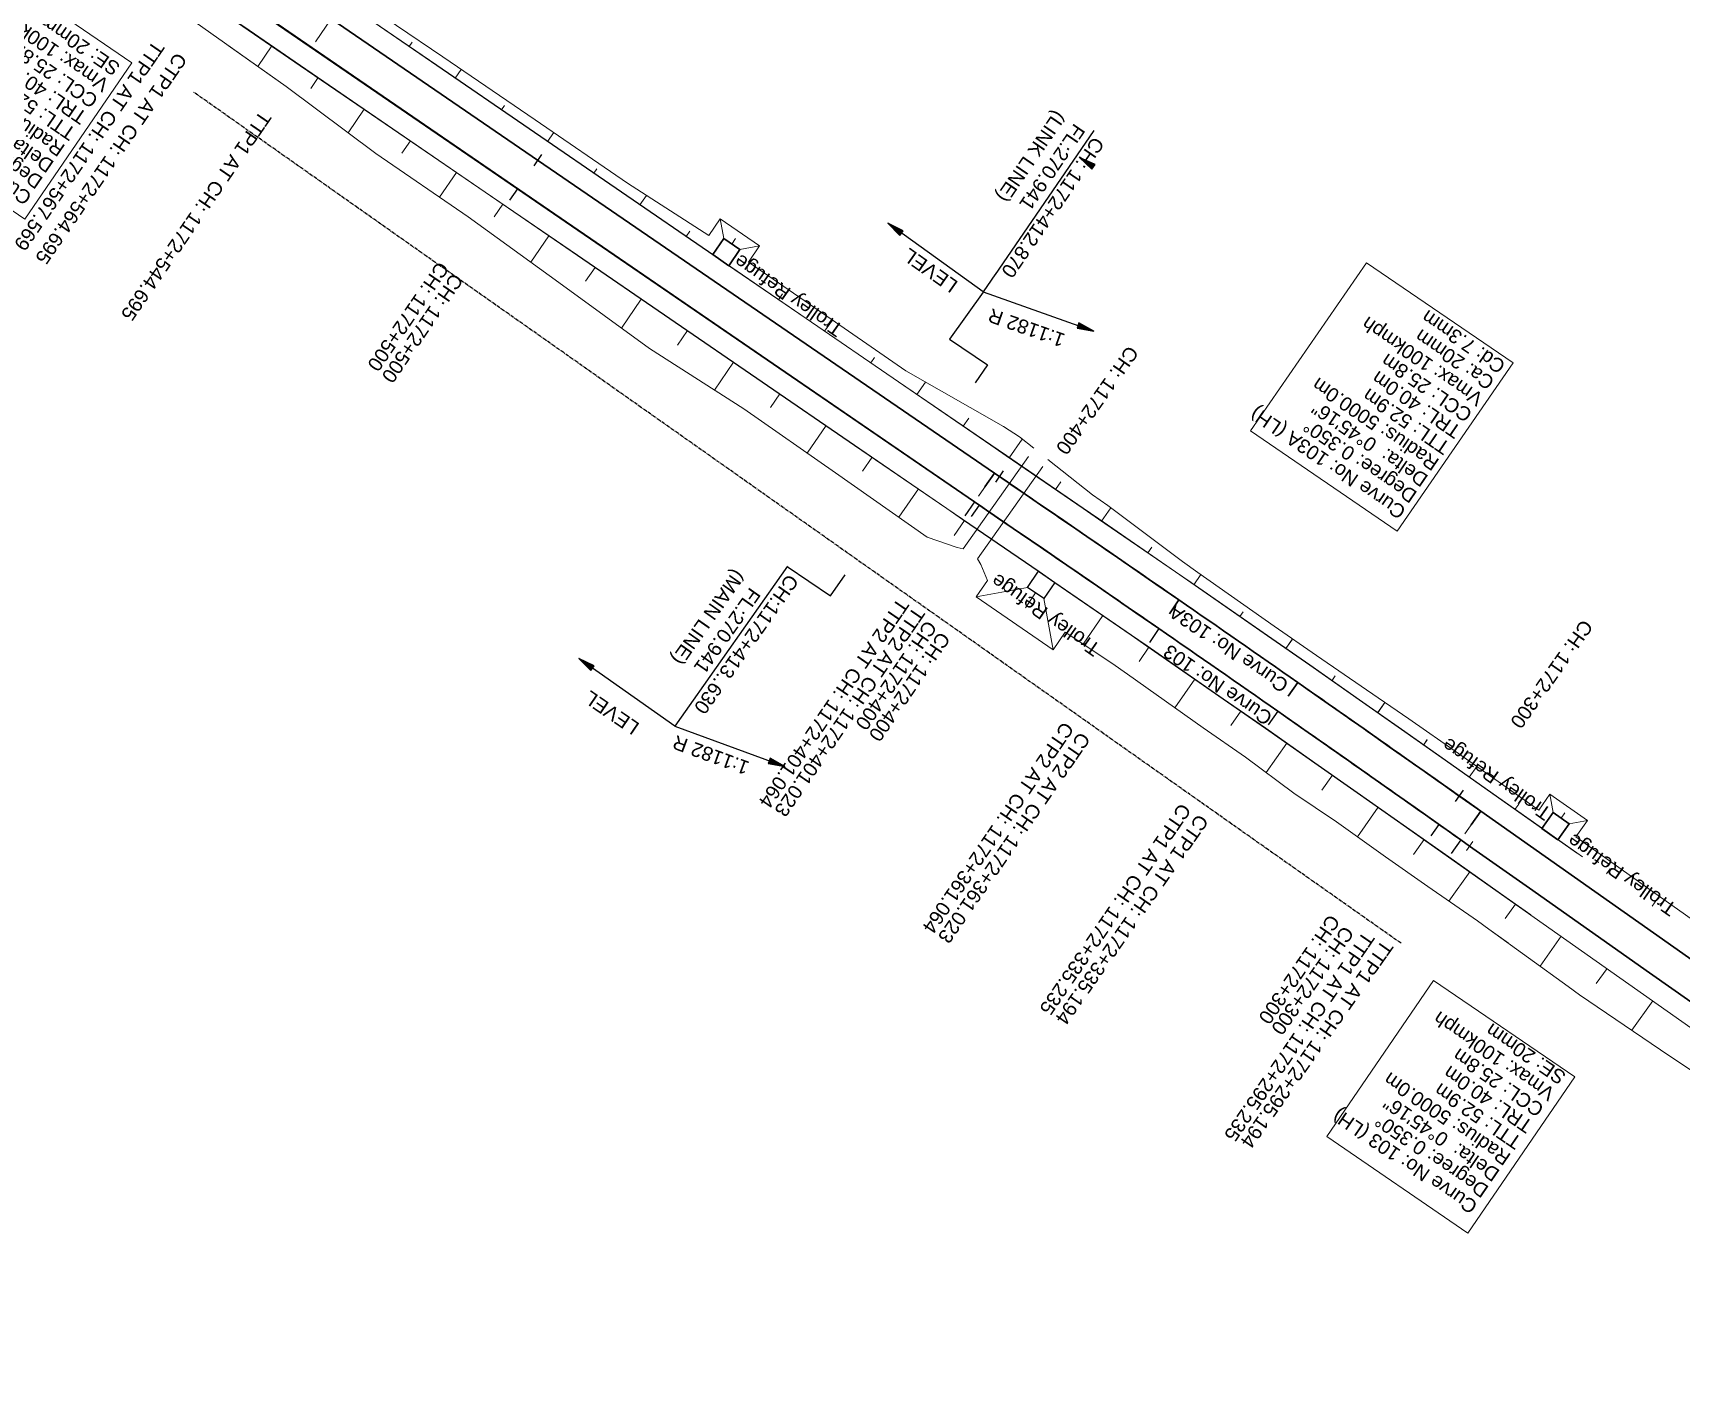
# Model space of a CAD drawing. Header units: metres. Extents: x 646784 to 662189, y 3367130 to 3378376.
# Drawn here: x 658345.7 to 658640.1, y 3369561.7 to 3369803.5 of the extents above; entities that cross this region are included whole.
import ezdxf

# ---------------------------------------------------------------- set-up
doc = ezdxf.new("R2010")
doc.units = ezdxf.units.M
doc.header["$MEASUREMENT"] = 0
doc.linetypes.add('CENTER', pattern=[2, 1.25, -0.25, 0.25, -0.25])
doc.linetypes.add('CENTER2', pattern=[1.125, 0.75, -0.125, 0.125, -0.125])
for name, color, linetype, lineweight in [('C-ALIG-DG-SPIRAL', 1, 'CENTER2', 70), ('C-ALIG-LABL-DG', 1, 'Continuous', 25), ('C-ALIG-LABL-DG-MARK', 1, 'Continuous', 25), ('Chainage', 7, 'Continuous', 0), ('Prop TPTC Connecting line', 10, 'Continuous', 0), ('Prop- DN Curve_cont', 3, 'Continuous', 0), ('Proposed Curve_Details', 10, 'Continuous', 0), ('PROPOSED DFCC TOE LINE', 239, 'Continuous', 0), ('PROPOSED DFCC TOE LINE - Connecting line', 239, 'Continuous', 0), ('PROPOSED DFCC TOE SLOPES', 239, 'Continuous', 0), ('PROPOSED DFCC TOE SLOPES - Connecting line', 239, 'Continuous', 0), ('PROPOSED DFCC TRACK', 1, 'Continuous', 0)]:
    doc.layers.add(name, color=color, linetype=linetype, lineweight=lineweight)
for name, color, linetype in [('DFCC Boundary', 6, 'CENTER'), ('IR- Connecting Line', 190, 'Continuous'), ('LINK LINE', 190, 'Continuous'), ('PROPOSED DFCC FORMATION LINE', 187, 'Continuous'), ('Trolley Refuse', 10, 'Continuous')]:
    doc.layers.add(name, color=color, linetype=linetype)
doc.styles.add('Arial', font='arial.ttf')
doc.styles.add('Style-Arial', font='arial.ttf')

# ---------------------------------------------------------------- blocks, each defined once
blk = doc.blocks.new('Direction')
h = blk.add_hatch(color=256)
h.dxf.hatch_style = 1
h.paths.add_polyline_path([(-5.537, 0), (-4.745, -0.129), (-4.745, 0.135)])
blk.add_lwpolyline([(-5.537, 0), (-4.745, -0.129), (-4.745, 0.135)], close=True)
blk.add_lwpolyline([(0, 0), (-5.537, 0)])
blk = doc.blocks.new('Tick Hor')
blk.add_lwpolyline([(-0.5, 0), (0.5, 0)])

msp = doc.modelspace()

# ---------------------------------------------------------------- linework, layer by layer
at = {"layer": 'C-ALIG-LABL-DG', "color": 1, "linetype": 'Continuous', "lineweight": 25}
for p, q in [((658432.2469, 3369775.6478), (658430.8335, 3369773.5856)), ((658514.7316, 3369719.1123), (658513.3183, 3369717.0502)), ((658514.7316, 3369719.1123), (658513.3183, 3369717.0502)), ((658596.8558, 3369662.056), (658595.4155, 3369660.0126)), ((658596.8558, 3369662.056), (658595.4155, 3369660.0126))]:
    msp.add_line(p, q, dxfattribs=at)
at = {"layer": 'C-ALIG-LABL-DG-MARK', "color": 1, "linetype": 'Continuous', "lineweight": 25}
for p, q in [((658517.4554, 3369724.8226), (658515.7594, 3369722.348)), ((658513.8881, 3369719.6904), (658512.1921, 3369717.2159)), ((658513.8881, 3369719.6904), (658512.1921, 3369717.2159)), ((658550.4191, 3369702.1644), (658548.7132, 3369699.6967)), ((658546.8518, 3369697.0323), (658545.1459, 3369694.5646)), ((658546.8518, 3369697.0323), (658545.1459, 3369694.5646)), ((658571.6272, 3369687.4222), (658569.9085, 3369684.9633)), ((658568.0598, 3369682.2901), (658566.3412, 3369679.8312)), ((658568.0598, 3369682.2901), (658566.3412, 3369679.8312)), ((658604.3512, 3369664.4192), (658602.6227, 3369661.9672)), ((658604.3512, 3369664.4192), (658602.6227, 3369661.9672)), ((658600.7838, 3369659.2871), (658599.0554, 3369656.8351)), ((658600.7838, 3369659.2871), (658599.0554, 3369656.8351))]:
    msp.add_line(p, q, dxfattribs=at)
at = {"layer": 'Chainage', "color": 1, "linetype": 'Continuous', "lineweight": 0, "flags": 128}
msp.add_lwpolyline([(658601.7731, 3369657.3663), (658602.9254, 3369659.001)], dxfattribs=at)
msp.add_lwpolyline([(658601.7731, 3369657.3663), (658602.9254, 3369659.001)], dxfattribs=at)
at = {"layer": 'Chainage', "color": 1, "lineweight": 0, "flags": 128}
msp.add_lwpolyline([(658602.3493, 3369658.1836), (658602.3493, 3369658.1836)], dxfattribs=at)
at = {"layer": 'IR- Connecting Line', "lineweight": 0}
msp.add_lwpolyline([(658610.1403, 3369744.5155), (658589.3745, 3369714.4442), (658563.1823, 3369732.3596), (658583.9481, 3369762.4308)], close=True, dxfattribs=at)
at = {"layer": 'LINK LINE', "linetype": 'Continuous', "lineweight": 30}
for p, q in [((658517.4554, 3369724.8226), (658515.7594, 3369722.348)), ((658550.4191, 3369702.1644), (658548.7132, 3369699.6967)), ((658571.6272, 3369687.4222), (658569.9085, 3369684.9633)), ((658604.3512, 3369664.4192), (658602.6227, 3369661.9672))]:
    msp.add_line(p, q, dxfattribs=at)
at = {"layer": 'LINK LINE', "color": 190, "lineweight": 0, "flags": 128}
msp.add_lwpolyline([(658337.5979, 3369857.412), (658349.8594, 3369848.6615), (658353.9023, 3369845.8526), (658368.1393, 3369835.8618), (658370.2763, 3369834.3926), (658385.8368, 3369822.2127), (658386.0516, 3369822.06), (658402.153, 3369810.6524), (658402.3686, 3369810.5005), (658418.8919, 3369799.2319), (658435.4237, 3369787.9757), (658451.8926, 3369776.6276), (658466.4242, 3369767.3036), (658468.4463, 3369770.2539), (658475.4847, 3369765.4298), (658473.4987, 3369762.5323), (658485.1926, 3369754.46), (658501.6501, 3369743.0954), (658519.0775, 3369733.1458), (658521.9127, 3369731.3248), (658524.4846, 3369729.2738)], dxfattribs=at)
at = {"layer": 'LINK LINE', "linetype": 'Continuous', "lineweight": 30, "flags": 128}
msp.add_lwpolyline([(658517.4554, 3369724.8226), (658398.9816, 3369806.0251)], dxfattribs=at)
at = {"layer": 'LINK LINE', "color": 190, "linetype": 'Continuous', "lineweight": 0, "flags": 128}
for points in [[(658412.8796, 3369801.0456), (658413.4136, 3369801.8247)], [(658421.1281, 3369795.392), (658422.211, 3369796.972)], [(658429.3766, 3369789.7385), (658429.9268, 3369790.5412)], [(658437.6251, 3369784.085), (658438.7302, 3369785.6973)], [(658445.8736, 3369778.4314), (658446.4191, 3369779.2273)], [(658454.122, 3369772.7779), (658455.2737, 3369774.4581)], [(658469.0993, 3369766.7555), (658468.4463, 3369770.2539)], [(658462.3705, 3369767.1243), (658463.0323, 3369768.0898)], [(658470.5428, 3369765.7662), (658471.2046, 3369766.7317)], [(658471.9863, 3369764.7768), (658475.4847, 3369765.4298)], [(658478.8675, 3369755.8172), (658479.5675, 3369756.8385)], [(658487.1159, 3369750.1637), (658488.4968, 3369752.1783)], [(658495.3644, 3369744.5101), (658496.045, 3369745.5031)], [(658503.6129, 3369738.8566), (658505.149, 3369741.0978)], [(658511.8614, 3369733.203), (658512.8621, 3369734.663)], [(658511.8614, 3369733.203), (658512.8621, 3369734.663)], [(658520.1098, 3369727.5493), (658522.4202, 3369730.9201)], [(658520.1105, 3369727.5489), (658522.4216, 3369730.919)], [(658528.3577, 3369721.8934), (658529.3089, 3369723.2806)], [(658528.3587, 3369721.8927), (658529.3103, 3369723.2795)], [(658536.604, 3369716.2346), (658538.2437, 3369718.624)], [(658536.6087, 3369716.2314), (658538.2517, 3369718.618)], [(658544.8455, 3369710.5609), (658545.5541, 3369711.5901)], [(658544.8479, 3369710.5592), (658545.5572, 3369711.5879)], [(658553.0803, 3369704.8823), (658554.3372, 3369706.7051)], [(658553.089, 3369704.8763), (658554.351, 3369706.6953)], [(658561.3053, 3369699.1761), (658561.9132, 3369700.0524)], [(658561.3085, 3369699.1739), (658561.9173, 3369700.0495)], [(658569.5189, 3369693.4652), (658570.7165, 3369695.1876)], [(658569.5265, 3369693.4599), (658570.7283, 3369695.1794)], [(658577.7228, 3369687.731), (658578.3439, 3369688.6196)], [(658577.7277, 3369687.7276), (658578.3502, 3369688.6153)], [(658585.9149, 3369681.9858), (658587.2204, 3369683.8472)], [(658585.9191, 3369681.9828), (658587.2271, 3369683.8426)], [(658594.0985, 3369676.2299), (658594.7744, 3369677.1907)], [(658594.1007, 3369676.2283), (658594.7772, 3369677.1888)], [(658602.2761, 3369670.4697), (658603.6367, 3369672.4013)], [(658602.2771, 3369670.469), (658603.6383, 3369672.4001)], [(658617.2658, 3369664.1856), (658616.7032, 3369667.4362)], [(658610.4506, 3369664.7076), (658611.1254, 3369665.6648)], [(658610.4507, 3369664.7075), (658611.1255, 3369665.6647)], [(658618.696, 3369663.1774), (658619.3707, 3369664.1346)], [(658618.6961, 3369663.1773), (658619.3709, 3369664.1345)], [(658620.1265, 3369662.169), (658623.3772, 3369662.7315)]]:
    msp.add_lwpolyline(points, dxfattribs=at)
at = {"layer": 'LINK LINE', "linetype": 'Continuous', "lineweight": 30, "flags": 128}
for points in [[(658469.0993, 3369766.7555), (658471.9863, 3369764.7768), (658470.0076, 3369761.8898), (658467.1206, 3369763.8686)], [(658617.2658, 3369664.1856), (658620.1265, 3369662.169), (658618.1099, 3369659.3083), (658615.2492, 3369661.3249)]]:
    msp.add_lwpolyline(points, close=True, dxfattribs=at)
msp.add_lwpolyline([(658604.3512, 3369664.4192), (658603.2966, 3369665.1626), (658602.2419, 3369665.9061), (658601.1873, 3369666.6495), (658600.1326, 3369667.3929), (658599.0779, 3369668.1362), (658598.0232, 3369668.8795), (658596.9685, 3369669.6228), (658595.9137, 3369670.366), (658594.8588, 3369671.1091), (658593.8039, 3369671.8521), (658592.749, 3369672.5951), (658591.6939, 3369673.3379), (658590.6388, 3369674.0807), (658589.5836, 3369674.8233), (658588.5284, 3369675.5659), (658587.473, 3369676.3082), (658586.4175, 3369677.0505), (658585.3619, 3369677.7926), (658584.3063, 3369678.5345), (658583.2505, 3369679.2763), (658582.1945, 3369680.0179), (658581.1385, 3369680.7593), (658580.0823, 3369681.5005), (658579.026, 3369682.2415), (658577.9695, 3369682.9823), (658576.9129, 3369683.7229), (658575.8561, 3369684.4632), (658574.7991, 3369685.2034), (658573.742, 3369685.9432), (658572.6847, 3369686.6828), (658571.6272, 3369687.4222, 0.00129143), (658550.4191, 3369702.1644), (658549.3576, 3369702.898), (658548.296, 3369703.6314), (658547.2341, 3369704.3644), (658546.1721, 3369705.0973), (658545.1099, 3369705.8299), (658544.0476, 3369706.5622), (658542.9851, 3369707.2944), (658541.9224, 3369708.0263), (658540.8597, 3369708.7581), (658539.7968, 3369709.4896), (658538.7337, 3369710.2209), (658537.6705, 3369710.9521), (658536.6073, 3369711.6831), (658535.5439, 3369712.414), (658534.4804, 3369713.1447), (658533.4168, 3369713.8752), (658532.3531, 3369714.6056), (658531.2894, 3369715.3359), (658530.2255, 3369716.0661), (658529.1616, 3369716.7962), (658528.0976, 3369717.5262), (658527.0336, 3369718.2561), (658525.9695, 3369718.9859), (658524.9053, 3369719.7156), (658523.8411, 3369720.4453), (658522.7769, 3369721.1749), (658521.7126, 3369721.9045), (658520.6483, 3369722.634), (658519.584, 3369723.3636), (658518.5197, 3369724.0931), (658517.4554, 3369724.8226)], format="xyb", dxfattribs=at)
at = {"layer": 'Prop TPTC Connecting line', "lineweight": 0, "flags": 128}
for points in [[(658398.9815, 3369806.0252), (658396.1547, 3369801.9009)], [(658517.4558, 3369724.8223), (658514.6291, 3369720.698)], [(658604.351, 3369664.4193), (658601.4702, 3369660.3327)]]:
    msp.add_lwpolyline(points, dxfattribs=at)
at = {"layer": 'Proposed Curve_Details'}
for points in [[(658363.3362, 3369798.141), (658344.2352, 3369770.2153), (658316.9483, 3369788.8794), (658336.0494, 3369816.8051)], [(658621.1188, 3369616.9383), (658602.0177, 3369589.0126), (658576.8126, 3369606.2528), (658595.9137, 3369634.1785)]]:
    msp.add_lwpolyline(points, close=True, dxfattribs=at)
at = {"layer": 'PROPOSED DFCC FORMATION LINE', "lineweight": 0, "flags": 128}
for points in [[(658610.5154, 3369647.7778), (658609.4475, 3369648.5306), (658607.391, 3369649.9802), (658598.5942, 3369656.1814), (658591.0447, 3369661.5025), (658582.2468, 3369667.6971), (658574.6924, 3369673.0051), (658565.8826, 3369679.1757), (658558.3125, 3369684.4565), (658544.6913, 3369693.9063), (658541.8883, 3369695.8426), (658528.2301, 3369705.2454), (658525.4206, 3369707.1745), (658511.7401, 3369716.5558), (658508.928, 3369718.4832), (658492.431, 3369729.7903), (658475.9341, 3369741.0974), (658459.4371, 3369752.4045), (658442.9401, 3369763.7116), (658426.4432, 3369775.0187), (658409.9462, 3369786.3258), (658393.4493, 3369797.6329), (658376.9523, 3369808.94)], [(658613.2865, 3369645.8855), (658609.4763, 3369648.5715), (658607.4199, 3369650.0211), (658598.623, 3369656.2223), (658591.0735, 3369661.5434), (658582.2755, 3369667.738), (658574.7211, 3369673.0461), (658565.9113, 3369679.2167), (658558.341, 3369684.4975), (658544.7197, 3369693.9474), (658541.9167, 3369695.8838), (658528.2584, 3369705.2866), (658525.4489, 3369707.2157), (658511.7684, 3369716.597), (658508.9562, 3369718.5245), (658492.4593, 3369729.8316), (658475.9623, 3369741.1387), (658459.4654, 3369752.4458), (658442.9684, 3369763.7529), (658426.4715, 3369775.06), (658409.9745, 3369786.367), (658393.4775, 3369797.6741), (658376.9806, 3369808.9812)], [(658621.4621, 3369656.9453), (658617.3985, 3369659.8098), (658615.3421, 3369661.2594), (658606.5116, 3369667.4843), (658598.9944, 3369672.7827), (658590.1581, 3369679.0043), (658582.6303, 3369684.2937), (658573.7753, 3369690.4959), (658566.2275, 3369695.7612), (658552.552, 3369705.2488), (658549.7788, 3369707.1645), (658536.0722, 3369716.6007), (658533.2947, 3369718.5079), (658519.5759, 3369727.9154), (658516.7977, 3369729.8196), (658500.3008, 3369741.1267), (658483.8038, 3369752.4338), (658467.3069, 3369763.7409), (658450.8099, 3369775.048), (658434.313, 3369786.3551), (658417.816, 3369797.6622), (658401.319, 3369808.9693)], [(658622.5019, 3369656.2735), (658617.4273, 3369659.8507), (658615.3709, 3369661.3003), (658606.5404, 3369667.5252), (658599.0232, 3369672.8235), (658590.1868, 3369679.0452), (658582.659, 3369684.3346), (658573.804, 3369690.5369), (658566.2561, 3369695.8023), (658552.5804, 3369705.2899), (658549.8072, 3369707.2057), (658536.1005, 3369716.6419), (658533.323, 3369718.5491), (658519.6042, 3369727.9567), (658516.826, 3369729.8609), (658500.3291, 3369741.168), (658483.8321, 3369752.475), (658467.3351, 3369763.7821), (658450.8382, 3369775.0892), (658434.3412, 3369786.3963), (658417.8443, 3369797.7034), (658401.3473, 3369809.0105)], [(658923.0102, 3369427.6072), (658600.1607, 3369655.0771)]]:
    msp.add_lwpolyline(points, dxfattribs=at)
at = {"layer": 'PROPOSED DFCC TOE LINE', "lineweight": 0}
for points in [[(658510.7737, 3369711.5166), (658505.4362, 3369713.3888), (658489.0517, 3369724.86), (658472.6725, 3369736.3389), (658455.8061, 3369747.1069), (658439.6249, 3369758.8747), (658423.4292, 3369770.6213), (658406.9399, 3369781.9396), (658390.9197, 3369793.9423), (658374.5912, 3369805.4952), (658371.8918, 3369807.1063), (658364.6702, 3369811.7747)], [(658516.2174, 3369705.6232), (658515.0164, 3369708.5026)], [(658516.2174, 3369705.6232), (658515.0164, 3369708.5026)]]:
    msp.add_lwpolyline(points, dxfattribs=at)
at = {"layer": 'PROPOSED DFCC TOE LINE', "lineweight": 0, "flags": 128}
for points in [[(658526.9975, 3369727.2697), (658534.9536, 3369720.9247), (658537.7274, 3369719.0106), (658551.0631, 3369709.0248), (658553.814, 3369707.0744), (658567.4186, 3369697.4719), (658574.987, 3369692.2295), (658583.9138, 3369686.1227), (658591.4953, 3369680.9054), (658600.3659, 3369674.729), (658607.8594, 3369669.3963), (658614.6934, 3369664.5851), (658616.7032, 3369667.4362), (658623.377, 3369662.7316), (658621.3444, 3369659.8481), (658623.6629, 3369658.1876)], [(658530.1171, 3369696.3808), (658527.9631, 3369693.2437), (658514.204, 3369702.6909), (658516.2174, 3369705.6232)], [(658530.1171, 3369696.3808), (658527.9631, 3369693.2437), (658514.204, 3369702.6909), (658516.2174, 3369705.6232)], [(658523.3739, 3369704.3947), (658514.204, 3369702.6909)], [(658523.3739, 3369704.3947), (658514.204, 3369702.6909)], [(658526.2593, 3369702.4136), (658527.9631, 3369693.2437)], [(658526.2593, 3369702.4136), (658527.9631, 3369693.2437)], [(658609.307, 3369640.807), (658605.7945, 3369643.3487), (658603.7281, 3369644.784), (658594.8883, 3369650.9243), (658587.3459, 3369656.2531), (658578.5807, 3369662.4854), (658570.913, 3369667.6194), (658562.3069, 3369674.0599), (658554.7375, 3369679.3217), (658541.2274, 3369688.8957), (658538.4551, 3369690.8693), (658530.1171, 3369696.3808)]]:
    msp.add_lwpolyline(points, dxfattribs=at)
at = {"layer": 'PROPOSED DFCC TOE SLOPES', "linetype": 'Continuous', "lineweight": 0, "flags": 128}
for points in [[(658388.3821, 3369801.1666), (658385.8763, 3369797.5107)], [(658388.3821, 3369801.1666), (658385.8763, 3369797.5107)], [(658396.6306, 3369795.513), (658395.3061, 3369793.5807)], [(658396.6306, 3369795.513), (658395.3061, 3369793.5807)], [(658404.8791, 3369789.8595), (658401.9917, 3369785.6469)], [(658404.8791, 3369789.8595), (658401.9917, 3369785.6469)], [(658413.1275, 3369784.2059), (658411.6095, 3369781.9912)], [(658413.1275, 3369784.2059), (658411.6095, 3369781.9912)], [(658421.376, 3369778.5524), (658418.3361, 3369774.1172)], [(658421.376, 3369778.5524), (658418.3361, 3369774.1172)], [(658429.6245, 3369772.8988), (658428.0746, 3369770.6375)], [(658429.6245, 3369772.8988), (658428.0746, 3369770.6375)], [(658437.873, 3369767.2453), (658434.6225, 3369762.5029)], [(658437.873, 3369767.2453), (658434.6225, 3369762.5029)], [(658446.1215, 3369761.5918), (658444.4195, 3369759.1086)], [(658446.1215, 3369761.5918), (658444.4195, 3369759.1086)], [(658454.3699, 3369755.9382), (658450.8082, 3369750.7416)], [(658454.3699, 3369755.9382), (658450.8082, 3369750.7416)], [(658462.6184, 3369750.2847), (658460.8241, 3369747.6667)], [(658462.6184, 3369750.2847), (658460.8241, 3369747.6667)], [(658470.8669, 3369744.6311), (658467.463, 3369739.6648)], [(658470.8669, 3369744.6311), (658467.463, 3369739.6648)], [(658479.1154, 3369738.9776), (658477.4592, 3369736.5613)], [(658479.1154, 3369738.9776), (658477.4592, 3369736.5613)], [(658487.3638, 3369733.324), (658483.9927, 3369728.4055)], [(658487.3638, 3369733.324), (658483.9927, 3369728.4055)], [(658495.6123, 3369727.6705), (658493.8978, 3369725.169)], [(658495.6123, 3369727.6705), (658493.8978, 3369725.169)], [(658503.8608, 3369722.0169), (658500.3755, 3369716.932)], [(658503.8608, 3369722.0169), (658500.3755, 3369716.932)], [(658512.1089, 3369716.3635), (658510.2863, 3369713.7051)], [(658512.1089, 3369716.3635), (658510.2863, 3369713.7051)], [(658524.8166, 3369703.4042), (658523.0047, 3369700.7679)], [(658524.8166, 3369703.4042), (658523.0047, 3369700.7679)], [(658536.8314, 3369699.3847), (658533.3085, 3369694.2713)], [(658536.8314, 3369699.3847), (658533.3085, 3369694.2713)], [(658545.0587, 3369693.7122), (658543.3108, 3369691.1851)], [(658545.0587, 3369693.7122), (658543.3108, 3369691.1851)], [(658553.269, 3369688.0163), (658549.7067, 3369682.8868)], [(658553.269, 3369688.0163), (658549.7067, 3369682.8868)], [(658553.269, 3369688.0163), (658549.7067, 3369682.8868)], [(658561.4744, 3369682.3117), (658559.673, 3369679.7274)], [(658561.4744, 3369682.3117), (658559.673, 3369679.7274)], [(658561.4744, 3369682.3117), (658559.673, 3369679.7274)], [(658569.6648, 3369676.5876), (658565.9739, 3369671.3155)], [(658569.6648, 3369676.5876), (658565.9739, 3369671.3155)], [(658569.6648, 3369676.5876), (658565.9739, 3369671.3155)], [(658577.8477, 3369670.8492), (658575.9673, 3369668.1717)], [(658577.8477, 3369670.8492), (658575.9673, 3369668.1717)], [(658577.8477, 3369670.8492), (658575.9673, 3369668.1717)], [(658586.0241, 3369665.0987), (658582.3156, 3369659.8298)], [(658586.0241, 3369665.0987), (658582.3156, 3369659.8298)], [(658586.0241, 3369665.0987), (658582.3156, 3369659.8298)], [(658594.1979, 3369659.3412), (658592.3329, 3369656.6943)], [(658594.1979, 3369659.3412), (658592.3329, 3369656.6943)], [(658594.1979, 3369659.3412), (658592.3329, 3369656.6943)], [(658602.3709, 3369653.5803), (658598.6546, 3369648.3082)], [(658602.3709, 3369653.5803), (658598.6546, 3369648.3082)], [(658610.5442, 3369647.8187), (658608.6987, 3369645.2006)], [(658610.5442, 3369647.8187), (658608.6987, 3369645.2006)], [(658618.7175, 3369642.057), (658614.9552, 3369636.7199)], [(658626.8908, 3369636.2953), (658624.982, 3369633.5875)], [(658635.0642, 3369630.5337), (658631.3397, 3369625.2503)]]:
    msp.add_lwpolyline(points, dxfattribs=at)
at = {"layer": 'PROPOSED DFCC TOE SLOPES - Connecting line', "linetype": 'Continuous', "lineweight": 0, "flags": 128}
for points in [[(658412.8796, 3369801.0456), (658413.4136, 3369801.8247)], [(658421.1281, 3369795.392), (658422.211, 3369796.972)], [(658429.3766, 3369789.7385), (658429.9268, 3369790.5412)], [(658437.6251, 3369784.085), (658438.7302, 3369785.6973)], [(658445.8736, 3369778.4314), (658446.4191, 3369779.2273)], [(658454.122, 3369772.7779), (658455.2737, 3369774.4581)], [(658469.0993, 3369766.7555), (658468.4463, 3369770.2539)], [(658462.3705, 3369767.1243), (658463.0323, 3369768.0898)], [(658470.5428, 3369765.7662), (658471.2046, 3369766.7317)], [(658471.9863, 3369764.7768), (658475.4847, 3369765.4298)], [(658478.8675, 3369755.8172), (658479.5675, 3369756.8385)], [(658487.1159, 3369750.1637), (658488.4968, 3369752.1783)], [(658495.3644, 3369744.5101), (658496.045, 3369745.5031)], [(658503.6129, 3369738.8566), (658505.149, 3369741.0978)], [(658511.8614, 3369733.203), (658512.8621, 3369734.663)], [(658511.8614, 3369733.203), (658512.8621, 3369734.663)], [(658520.1098, 3369727.5493), (658522.4202, 3369730.9201)], [(658520.1105, 3369727.5489), (658522.4216, 3369730.919)], [(658528.3577, 3369721.8934), (658529.3089, 3369723.2806)], [(658528.3577, 3369721.8934), (658529.3089, 3369723.2806)], [(658528.3587, 3369721.8927), (658529.3103, 3369723.2795)], [(658528.3587, 3369721.8927), (658529.3103, 3369723.2795)], [(658536.604, 3369716.2346), (658538.2437, 3369718.624)], [(658536.604, 3369716.2346), (658538.2437, 3369718.624)], [(658536.6087, 3369716.2314), (658538.2517, 3369718.618)], [(658536.6087, 3369716.2314), (658538.2517, 3369718.618)], [(658544.8455, 3369710.5609), (658545.5541, 3369711.5901)], [(658544.8455, 3369710.5609), (658545.5541, 3369711.5901)], [(658544.8479, 3369710.5592), (658545.5572, 3369711.5879)], [(658544.8479, 3369710.5592), (658545.5572, 3369711.5879)], [(658553.0803, 3369704.8823), (658554.3372, 3369706.7051)], [(658553.089, 3369704.8763), (658554.351, 3369706.6953)], [(658561.3053, 3369699.1761), (658561.9132, 3369700.0524)], [(658561.3085, 3369699.1739), (658561.9173, 3369700.0495)], [(658569.5189, 3369693.4652), (658570.7165, 3369695.1876)], [(658569.5265, 3369693.4599), (658570.7283, 3369695.1794)], [(658577.7228, 3369687.731), (658578.3439, 3369688.6196)], [(658577.7277, 3369687.7276), (658578.3502, 3369688.6153)], [(658577.7277, 3369687.7276), (658578.3502, 3369688.6153)], [(658585.9149, 3369681.9858), (658587.2204, 3369683.8472)], [(658585.9191, 3369681.9828), (658587.2271, 3369683.8426)], [(658594.0985, 3369676.2299), (658594.7744, 3369677.1907)], [(658594.1007, 3369676.2283), (658594.7772, 3369677.1888)], [(658602.2761, 3369670.4697), (658603.6367, 3369672.4013)], [(658602.2771, 3369670.469), (658603.6383, 3369672.4001)], [(658617.2658, 3369664.1856), (658616.7032, 3369667.4362)], [(658610.4506, 3369664.7076), (658611.1254, 3369665.6648)], [(658610.4507, 3369664.7075), (658611.1255, 3369665.6647)], [(658610.4507, 3369664.7075), (658611.1255, 3369665.6647)], [(658618.696, 3369663.1774), (658619.3707, 3369664.1346)], [(658618.6961, 3369663.1773), (658619.3709, 3369664.1345)], [(658620.1265, 3369662.169), (658623.3772, 3369662.7315)], [(658626.7974, 3369653.1842), (658627.4435, 3369654.1007)], [(658634.9707, 3369647.4226), (658636.2187, 3369649.1929)]]:
    msp.add_lwpolyline(points, dxfattribs=at)
at = {"layer": 'PROPOSED DFCC TRACK', "color": 12, "flags": 128}
msp.add_lwpolyline([(658600.7838, 3369659.2871), (658600.7836, 3369659.2873), (658596.6968, 3369662.1681), (658592.6098, 3369665.0483), (658588.522, 3369667.9275), (658584.4331, 3369670.8051), (658580.3428, 3369673.6808), (658576.2507, 3369676.5538), (658572.1564, 3369679.4238), (658568.0596, 3369682.2903, 0.00129139), (658546.8521, 3369697.0321), (658542.7378, 3369699.8734), (658538.6211, 3369702.711), (658534.5023, 3369705.5456), (658530.3816, 3369708.3776), (658526.2596, 3369711.2076), (658522.1365, 3369714.036), (658518.0126, 3369716.8633), (658513.8884, 3369719.6902), (658376.5127, 3369813.8482)], format="xyb", dxfattribs=at)
at = {"layer": 'PROPOSED DFCC TRACK', "linetype": 'Continuous', "flags": 128}
for points, elevation in [([(658523.5255, 3369727.8192), (658511.8863, 3369711.3153), (658510.7737, 3369711.5166)], 270.8202), ([(658523.5255, 3369727.8192), (658511.8863, 3369711.3153), (658510.7737, 3369711.5166)], 270.8202), ([(658526.0924, 3369725.987), (658514.4532, 3369709.483), (658515.0164, 3369708.5026)], 270.8122), ([(658526.0924, 3369725.987), (658514.4532, 3369709.483), (658515.0164, 3369708.5026)], 270.8122)]:
    msp.add_lwpolyline(points, dxfattribs=dict(at, elevation=elevation))
at = {"layer": 'PROPOSED DFCC TRACK', "lineweight": 30}
msp.add_rational_spline([(662189.3755, 3367130.3232), (662122.6122, 3367172.3074), (662055.8489, 3367214.2917), (662053.7326, 3367215.6226), (662051.6163, 3367216.9535), (662049.5003, 3367218.2848), (662047.3842, 3367219.6161), (662045.2687, 3367220.9482), (662043.1531, 3367222.2802), (662041.0383, 3367223.6134), (662038.9234, 3367224.9466), (662036.8095, 3367226.2813), (662034.6956, 3367227.616), (662032.5829, 3367228.9525), (662030.4702, 3367230.2891), (662028.3589, 3367231.628), (662026.2476, 3367232.9668), (662024.138, 3367234.3083), (662022.0284, 3367235.6498), (661945.8186, 3367284.1844), (661872.2145, 3367336.5865), (661870.1789, 3367338.0378), (661868.1433, 3367339.4892), (661866.1095, 3367340.943), (661864.0757, 3367342.3969), (661862.0435, 3367343.853), (661860.0113, 3367345.309), (661857.9804, 3367346.7669), (661855.9495, 3367348.2247), (661853.9196, 3367349.684), (661851.8897, 3367351.1434), (661849.8606, 3367352.6038), (661847.8316, 3367354.0642), (661845.803, 3367355.5253), (661843.7744, 3367356.9864), (661841.7461, 3367358.4479), (661839.7178, 3367359.9094), (661344.8608, 3367716.4989), (660850.0038, 3368073.0883), (660847.9755, 3368074.5498), (660845.9472, 3368076.0114), (660843.9187, 3368077.4727), (660841.8903, 3368078.934), (660839.8615, 3368080.3948), (660837.8328, 3368081.8557), (660835.8036, 3368083.316), (660833.7744, 3368084.7762), (660831.7446, 3368086.2356), (660829.7148, 3368087.695), (660827.6842, 3368089.1533), (660825.6536, 3368090.6117), (660823.6222, 3368092.0687), (660821.5907, 3368093.5258), (660819.5581, 3368094.9814), (660817.5256, 3368096.437), (660808.4584, 3368102.9249), (660799.3672, 3368109.3791), (660797.3281, 3368110.8255), (660795.289, 3368112.2719), (660793.2488, 3368113.7168), (660791.2087, 3368115.1617), (660789.1676, 3368116.6054), (660787.1266, 3368118.049), (660785.0848, 3368119.4916), (660783.043, 3368120.9341), (660781.0006, 3368122.3759), (660778.9582, 3368123.8176), (660776.9153, 3368125.2587), (660774.8725, 3368126.6997), (660772.8293, 3368128.1404), (660770.7862, 3368129.5811), (660768.7429, 3368131.0215), (660766.6995, 3368132.462), (659684.5244, 3368895.3228), (658602.3493, 3369658.1836)], [1, 1, 1, 1, 1, 1, 1, 1, 1, 1, 1, 1, 1, 1, 1, 1, 1, 1, 1, 0.99966696057, 1, 1, 1, 1, 1, 1, 1, 1, 1, 1, 1, 1, 1, 1, 1, 1, 1, 1, 1, 1, 1, 1, 1, 1, 1, 1, 1, 1, 1, 1, 1, 1, 1, 1, 1, 0.999998273534, 1, 1, 1, 1, 1, 1, 1, 1, 1, 1, 1, 1, 1, 1, 1, 1, 1, 1, 1], degree=2, knots=[0, 0, 0, 1, 1, 2, 2, 3, 3, 4, 4, 5, 5, 6, 6, 7, 7, 8, 8, 9, 9, 9.05161844, 9.05161844, 10.05161844, 10.05161844, 11.05161844, 11.05161844, 12.05161844, 12.05161844, 13.05161844, 13.05161844, 14.05161844, 14.05161844, 15.05161844, 15.05161844, 16.05161844, 16.05161844, 17.05161844, 17.05161844, 18.05161844, 18.05161844, 19.05161844, 19.05161844, 20.05161844, 20.05161844, 21.05161844, 21.05161844, 22.05161844, 22.05161844, 23.05161844, 23.05161844, 24.05161844, 24.05161844, 25.05161844, 25.05161844, 26.05161844, 26.05161844, 26.05533485, 26.05533485, 27.05533485, 27.05533485, 28.05533485, 28.05533485, 29.05533485, 29.05533485, 30.05533485, 30.05533485, 31.05533485, 31.05533485, 32.05533485, 32.05533485, 33.05533485, 33.05533485, 34.05533485, 34.05533485, 35.05533485, 35.05533485, 35.05533485], dxfattribs=at)
at = {"layer": 'Trolley Refuse'}
for points in [[(658469.0993, 3369766.7555), (658471.9863, 3369764.7768), (658470.0076, 3369761.8898), (658467.1206, 3369763.8686)], [(658525.355, 3369707.2801), (658528.2404, 3369705.299), (658526.2593, 3369702.4136), (658523.3739, 3369704.3947)], [(658525.355, 3369707.2801), (658528.2404, 3369705.299), (658526.2593, 3369702.4136), (658523.3739, 3369704.3947)], [(658525.355, 3369707.2801), (658528.2404, 3369705.299), (658526.2593, 3369702.4136), (658523.3739, 3369704.3947)], [(658525.355, 3369707.2801), (658528.2404, 3369705.299), (658526.2593, 3369702.4136), (658523.3739, 3369704.3947)], [(658617.2658, 3369664.1856), (658620.1265, 3369662.169), (658618.1099, 3369659.3083), (658615.2492, 3369661.3249)]]:
    msp.add_lwpolyline(points, close=True, dxfattribs=at)

# ---------------------------------------------------------------- block references
at = {"layer": 'C-ALIG-LABL-DG', "color": 1, "linetype": 'Continuous', "lineweight": 25, "xscale": 2.5, "yscale": 2.5, "zscale": 2.5}
for p, rotation in [((658518.3328, 3369724.2212), 235.5729110093061), ((658600.4566, 3369667.1645), 234.8219851564893)]:
    msp.add_blockref('Tick Hor', p, dxfattribs=dict(at, rotation=rotation))
at = {"layer": 'LINK LINE', "linetype": 'Continuous', "lineweight": 30}
for p, xscale, yscale, zscale, rotation in [((658435.848, 3369780.7567), 2.499999999999999, 2.499999999999999, 2.499999999999999, 235.57307307456), ((658518.3328, 3369724.2212), 2.500000000000004, 2.500000000000004, 2.500000000000004, 235.5729110091209), ((658600.4566, 3369667.1645), 2.5, 2.5, 2.5, 234.8219851569421)]:
    msp.add_blockref('Tick Hor', p, dxfattribs=dict(at, xscale=xscale, yscale=yscale, zscale=zscale, rotation=rotation))

# ---------------------------------------------------------------- texts
at = {"layer": 'IR- Connecting Line', "lineweight": 30, "insert": (658608.9887, 3369744.5111), "char_height": 2.5, "attachment_point": 7, "rotation": 145.628033, "line_spacing_factor": 0.84, "style": 'Style-Arial'}
msp.add_mtext('Curve No: 103A (LH)\\PDegree: 0.350%%D\\PDelta:  0%%D45\'16"\\PRadius: 5000.0m\\PTTL: 52.9m\\PTRL: 40.0m\\PCCL: 25.8m\\PVmax: 100kmph\\PCa: 20mm\\PCd: 7.3mm', dxfattribs=at)
at = {"layer": 'LINK LINE', "linetype": 'Continuous', "lineweight": 30, "style": 'Style-Arial'}
for p in [(658490.6653, 3369751.0723), (658617.1631, 3369664.6467)]:
    msp.add_text('Trolley Refuge', height=2.5, rotation=145, dxfattribs=at).set_placement(p)
at = {"layer": 'LINK LINE', "linetype": 'Continuous', "lineweight": 0, "style": 'Style-Arial'}
msp.add_text('Curve No: 103A', height=2.5, rotation=145.628033, dxfattribs=at).set_placement((658570.2338, 3369687.4739))
at = {"layer": 'Prop- DN Curve_cont', "color": 1, "style": 'Style-Arial'}
msp.add_text('Curve No: 103', height=2.5, rotation=145.628033, dxfattribs=at).set_placement((658567.3425, 3369681.6374))
at = {"layer": 'Proposed Curve_Details', "lineweight": 0, "insert": (658361.5147, 3369797.7594), "char_height": 2.5, "attachment_point": 7, "rotation": 145.628033, "line_spacing_factor": 0.84, "style": 'Style-Arial'}
msp.add_mtext('Curve No: 104 (RH)\\PDegree: 0.350%%D\\PDelta:  0%%D45\'16"\\PRadius: 5000.0m\\PTTL: 52.9m\\PTRL: 40.0m\\PCCL: 25.8m\\PVmax: 100kmph\\PSE: 20mm', dxfattribs=at)
at = {"layer": 'Proposed Curve_Details', "insert": (658619.8091, 3369617.4699), "char_height": 2.5, "attachment_point": 7, "rotation": 145.628033, "line_spacing_factor": 0.84, "style": 'Style-Arial'}
msp.add_mtext('Curve No: 103 (LH)\\PDegree: 0.350%%D\\PDelta:  0%%D45\'16"\\PRadius: 5000.0m\\PTTL: 52.9m\\PTRL: 40.0m\\PCCL: 25.8m\\PVmax: 100kmph\\PSE: 20mm', dxfattribs=at)
at = {"layer": 'Trolley Refuse', "style": 'Style-Arial'}
for p in [(658490.6653, 3369751.0723), (658536.6089, 3369693.9741), (658536.6089, 3369693.9741), (658639.5403, 3369647.553)]:
    msp.add_text('Trolley Refuge', height=2.5, rotation=145, dxfattribs=at).set_placement(p)

# ---------------------------------------------------------------- next in the draw order: texts
at = {"layer": 'C-ALIG-LABL-DG', "color": 1, "linetype": 'Continuous', "lineweight": 25, "char_height": 2.5, "style": 'Arial', "bg_fill": 3, "box_fill_scale": 1.04, "bg_fill_color": 256, "bg_fill_true_color": 13158600, "bg_fill_transparency": 0}
for s, insert, width, attachment_point, rotation in [('TTP1 AT CH: 1172+567.569', (658343.1941, 3369765.0131), 44.566422, 6, 235.573073), ('LEVEL', (658454.2359, 3369679.954), 10.597766, 7, 145.573073)]:
    msp.add_mtext(s, dxfattribs=dict(at, insert=insert, width=width, attachment_point=attachment_point, rotation=rotation))
at = {"layer": 'LINK LINE', "linetype": 'Continuous', "lineweight": 0, "insert": (658565.5158, 3369626.7964), "char_height": 2.5, "width": 23.37628, "attachment_point": 6, "rotation": 235.573073, "style": 'Arial', "bg_fill": 3, "box_fill_scale": 1.04, "bg_fill_color": 256, "bg_fill_true_color": 13158600, "bg_fill_transparency": 0}
msp.add_mtext('CH: 1172+300', dxfattribs=at)

# ---------------------------------------------------------------- next in the draw order: linework, layer by layer
at = {"layer": 'C-ALIG-DG-SPIRAL', "color": 1, "linetype": 'Continuous', "lineweight": 30, "flags": 128}
msp.add_lwpolyline([(658600.7838, 3369659.2871), (658599.7292, 3369660.0306), (658598.6746, 3369660.774), (658597.6199, 3369661.5174), (658596.5653, 3369662.2608), (658595.5106, 3369663.0041), (658594.4559, 3369663.7474), (658593.4011, 3369664.4907), (658592.3463, 3369665.2339), (658591.2915, 3369665.977), (658590.2366, 3369666.72), (658589.1816, 3369667.463), (658588.1266, 3369668.2059), (658587.0715, 3369668.9486), (658586.0163, 3369669.6913), (658584.961, 3369670.4338), (658583.9056, 3369671.1762), (658582.8502, 3369671.9184), (658581.7946, 3369672.6605), (658580.7389, 3369673.4024), (658579.6831, 3369674.1442), (658578.6272, 3369674.8858), (658577.5712, 3369675.6272), (658576.515, 3369676.3684), (658575.4586, 3369677.1094), (658574.4022, 3369677.8502), (658573.3455, 3369678.5908), (658572.2887, 3369679.3312), (658571.2318, 3369680.0713), (658570.1746, 3369680.8111), (658569.1173, 3369681.5508), (658568.0598, 3369682.2901, 0.00129143), (658546.8518, 3369697.0323), (658545.7903, 3369697.7659), (658544.7287, 3369698.4992), (658543.6668, 3369699.2323), (658542.6048, 3369699.9652), (658541.5426, 3369700.6978), (658540.4803, 3369701.4301), (658539.4178, 3369702.1623), (658538.3551, 3369702.8942), (658537.2924, 3369703.6259), (658536.2295, 3369704.3575), (658535.1664, 3369705.0888), (658534.1032, 3369705.82), (658533.04, 3369706.551), (658531.9766, 3369707.2819), (658530.9131, 3369708.0126), (658529.8495, 3369708.7431), (658528.7858, 3369709.4735), (658527.7221, 3369710.2038), (658526.6582, 3369710.934), (658525.5943, 3369711.6641), (658524.5303, 3369712.3941), (658523.4663, 3369713.124), (658522.4022, 3369713.8538), (658521.338, 3369714.5835), (658520.2738, 3369715.3132), (658519.2096, 3369716.0428), (658518.1453, 3369716.7724), (658517.081, 3369717.5019), (658516.0167, 3369718.2315), (658514.9524, 3369718.961), (658513.8881, 3369719.6904), (658376.5129, 3369813.8481)], format="xyb", dxfattribs=at)

# ---------------------------------------------------------------- next in the draw order: block references
at = {"layer": 'C-ALIG-LABL-DG', "color": 1, "linetype": 'Continuous', "lineweight": 25, "xscale": 3.789791541545083, "yscale": 3.789791541545083, "zscale": 3.789791541545083, "rotation": 324.8187330066834}
msp.add_blockref('Direction', (658460.3419, 3369679.6115), dxfattribs=at)

# ---------------------------------------------------------------- next in the draw order: texts
at = {"layer": 'C-ALIG-LABL-DG', "color": 1, "linetype": 'Continuous', "lineweight": 25, "insert": (658562.2622, 3369604.6378), "char_height": 2.5, "width": 44.550921, "attachment_point": 6, "rotation": 234.818733, "style": 'Arial', "bg_fill": 3, "box_fill_scale": 1.04, "bg_fill_color": 256, "bg_fill_true_color": 13158600, "bg_fill_transparency": 0}
msp.add_mtext('TTP1 AT CH: 1172+295.194', dxfattribs=at)

# ---------------------------------------------------------------- next in the draw order: texts
at = {"layer": 'C-ALIG-LABL-DG', "color": 1, "linetype": 'Continuous', "lineweight": 25, "insert": (658529.1864, 3369626.6894), "char_height": 2.5, "width": 44.850614, "attachment_point": 6, "rotation": 235.047916, "style": 'Arial', "bg_fill": 3, "box_fill_scale": 1.04, "bg_fill_color": 256, "bg_fill_true_color": 13158600, "bg_fill_transparency": 0}
msp.add_mtext('CTP1 AT CH: 1172+335.194', dxfattribs=at)
at = {"layer": 'LINK LINE', "linetype": 'Continuous', "lineweight": 0, "char_height": 2.5, "style": 'Arial', "bg_fill": 3, "box_fill_scale": 1.04, "bg_fill_color": 256, "bg_fill_true_color": 13158600, "bg_fill_transparency": 0}
for s, insert, width, attachment_point, rotation in [('TTP1 AT CH: 1172+544.695', (658362.29, 3369752.4925), 44.580201, 6, 235.573073), ('\\pxql;CH: 1172+412.870\\PFL:270.941\\P(LINK LINE)', (658515.3263, 3369761.9783), 30.319812, 6, 235.573073), ('CH: 1172+500', (658419.1073, 3369762.1318), 22.502814, 4, 235.573073), ('CH: 1172+400', (658506.2872, 3369698.0045), 22.502814, 4, 235.572923), ('TTP1 AT CH: 1172+295.235', (658559.3775, 3369605.8411), 44.550921, 6, 235.573073)]:
    msp.add_mtext(s, dxfattribs=dict(at, insert=insert, width=width, attachment_point=attachment_point, rotation=rotation))

# ---------------------------------------------------------------- next in the draw order: hatches: boundary and pattern name
h = msp.add_hatch(color=190)
h.dxf.hatch_style = 1
h.paths.add_polyline_path([(658532.6781, 3369781.2305), (658534.8761, 3369779.131), (658535.4415, 3369779.9559)])

# ---------------------------------------------------------------- next in the draw order: linework, layer by layer
at = {"color": 190}
msp.add_lwpolyline([(658532.6781, 3369781.2305), (658534.8761, 3369779.131), (658535.4415, 3369779.9559)], close=True, dxfattribs=at)
at = {"layer": 'C-ALIG-LABL-DG', "color": 190, "linetype": 'Continuous', "lineweight": 25}
msp.add_line((658535.2101, 3369786.0658), (658515.4227, 3369757.1961), dxfattribs=at)

# ---------------------------------------------------------------- next in the draw order: block references
at = {"layer": 'LINK LINE', "linetype": 'Continuous', "lineweight": 0, "xscale": 3.789791541545081, "yscale": 3.789791541545081, "zscale": 3.789791541545081}
for rotation in [324.2124532878393, 160.5730730746116]:
    msp.add_blockref('Direction', (658515.4227, 3369757.1961), dxfattribs=dict(at, rotation=rotation))

# ---------------------------------------------------------------- next in the draw order: texts
at = {"layer": 'C-ALIG-LABL-DG', "color": 1, "linetype": 'Continuous', "lineweight": 25, "char_height": 2.5, "style": 'Arial', "bg_fill": 3, "box_fill_scale": 1.04, "bg_fill_color": 256, "bg_fill_true_color": 13158600, "bg_fill_transparency": 0}
for s, insert, width, attachment_point, rotation in [('CH: 1172+500', (658421.6576, 3369760.053), 22.502814, 4, 235.573073), ('TTP2 AT CH: 1172+401.023', (658479.0491, 3369663.86), 44.561255, 6, 235.573073), ('CTP2 AT CH: 1172+361.023', (658508.2536, 3369641.2402), 44.860948, 6, 235.343889), ('CH: 1172+300', (658580.8067, 3369643.3793), 22.502814, 4, 234.821985)]:
    msp.add_mtext(s, dxfattribs=dict(at, insert=insert, width=width, attachment_point=attachment_point, rotation=rotation))
at = {"layer": 'LINK LINE', "linetype": 'Continuous', "lineweight": 0, "insert": (658346.9859, 3369762.6009), "char_height": 2.5, "width": 44.879894, "attachment_point": 6, "rotation": 235.515777, "style": 'Arial', "bg_fill": 3, "box_fill_scale": 1.04, "bg_fill_color": 256, "bg_fill_true_color": 13158600, "bg_fill_transparency": 0}
msp.add_mtext('CTP1 AT CH: 1172+564.695', dxfattribs=at)

# ---------------------------------------------------------------- next in the draw order: texts
at = {"layer": 'LINK LINE', "linetype": 'Continuous', "lineweight": 0, "char_height": 2.5, "style": 'Arial', "bg_fill": 3, "box_fill_scale": 1.04, "bg_fill_color": 256, "bg_fill_true_color": 13158600, "bg_fill_transparency": 0}
for s, insert, width, attachment_point, rotation in [('LEVEL', (658502.247, 3369765.1844), 11.826113, 9, 144.8187), ('TTP2 AT CH: 1172+401.064', (658476.2215, 3369665.4038), 44.550921, 6, 235.573073), ('CTP1 AT CH: 1172+335.235', (658526.401, 3369628.4271), 44.550921, 6, 235.573073)]:
    msp.add_mtext(s, dxfattribs=dict(at, insert=insert, width=width, attachment_point=attachment_point, rotation=rotation))

# ---------------------------------------------------------------- next in the draw order: linework, layer by layer
at = {"layer": 'C-ALIG-LABL-DG', "color": 190, "linetype": 'Continuous', "lineweight": 25}
msp.add_lwpolyline([(658515.4532, 3369757.1741), (658509.4111, 3369748.7927), (658516.2433, 3369744.1694), (658514.0289, 3369740.9385)], dxfattribs=at)
at = {"layer": 'C-ALIG-LABL-DG', "color": 1, "linetype": 'Continuous', "lineweight": 25}
msp.add_lwpolyline([(658480.4498, 3369708.1359), (658488.1909, 3369702.8714), (658490.7959, 3369706.6721)], dxfattribs=at)
at = {"layer": 'PROPOSED DFCC TOE LINE', "lineweight": 0}
msp.add_lwpolyline([(658510.7737, 3369711.5166), (658505.4362, 3369713.3888), (658489.0517, 3369724.86), (658472.6725, 3369736.3389), (658455.8061, 3369747.1069), (658439.6249, 3369758.8747), (658423.4292, 3369770.6213), (658406.9399, 3369781.9396), (658390.9197, 3369793.9423), (658380.5698, 3369801.2652)], dxfattribs=at)

# ---------------------------------------------------------------- next in the draw order: texts
at = {"layer": 'LINK LINE', "linetype": 'Continuous', "lineweight": 0, "insert": (658505.4682, 3369642.978), "char_height": 2.5, "width": 44.550921, "attachment_point": 6, "rotation": 235.573073, "style": 'Arial', "bg_fill": 3, "box_fill_scale": 1.04, "bg_fill_color": 256, "bg_fill_true_color": 13158600, "bg_fill_transparency": 0}
msp.add_mtext('CTP2 AT CH: 1172+361.064', dxfattribs=at)

# ---------------------------------------------------------------- next in the draw order: linework, layer by layer
at = {"layer": 'PROPOSED DFCC TOE LINE', "lineweight": 0, "flags": 128}
for points in [[(658526.9975, 3369727.2697), (658534.9536, 3369720.9247), (658537.7274, 3369719.0106), (658551.0631, 3369709.0248), (658553.814, 3369707.0744), (658567.4186, 3369697.4719), (658574.987, 3369692.2295), (658583.9138, 3369686.1227), (658591.4953, 3369680.9054), (658600.3659, 3369674.729), (658607.8594, 3369669.3963), (658614.6934, 3369664.5851), (658616.7032, 3369667.4362), (658623.377, 3369662.7316), (658621.3444, 3369659.8481), (658632.955, 3369651.5324), (658634.9939, 3369650.0579), (658649.2754, 3369639.9717)], [(658681.5984, 3369591.0391), (658669.5733, 3369599.3413), (658653.0745, 3369610.6487), (658636.4463, 3369621.7728), (658621.9931, 3369631.6152), (658619.9602, 3369633.0982), (658605.7945, 3369643.3487), (658603.7281, 3369644.784), (658594.8883, 3369650.9243), (658587.3459, 3369656.2531), (658578.5807, 3369662.4854), (658570.913, 3369667.6194), (658562.3069, 3369674.0599), (658554.7375, 3369679.3217), (658541.2274, 3369688.8957), (658538.4551, 3369690.8693), (658530.1171, 3369696.3808)]]:
    msp.add_lwpolyline(points, dxfattribs=at)

# ---------------------------------------------------------------- next in the draw order: texts
at = {"layer": 'C-ALIG-LABL-DG', "color": 190, "linetype": 'Continuous', "lineweight": 25, "insert": (658516.9121, 3369754.3591), "char_height": 2.5, "width": 13.8875, "attachment_point": 9, "rotation": 160.573073, "style": 'Arial', "bg_fill": 3, "box_fill_scale": 1.04, "bg_fill_color": 256, "bg_fill_true_color": 13158600, "bg_fill_transparency": 0}
msp.add_mtext('1:1182 R', dxfattribs=at)
at = {"layer": 'C-ALIG-LABL-DG', "color": 1, "linetype": 'Continuous', "lineweight": 25, "insert": (658508.6744, 3369695.9648), "char_height": 2.5, "width": 22.502814, "attachment_point": 4, "rotation": 235.572911, "style": 'Arial', "bg_fill": 3, "box_fill_scale": 1.04, "bg_fill_color": 256, "bg_fill_true_color": 13158600, "bg_fill_transparency": 0}
msp.add_mtext('CH: 1172+400', dxfattribs=at)

# ---------------------------------------------------------------- next in the draw order: linework, layer by layer
at = {"layer": 'DFCC Boundary', "ltscale": 0.5, "flags": 128}
msp.add_lwpolyline([(658590.0911, 3369640.8018), (658579.8399, 3369648.0238), (658566.1309, 3369657.6871), (658552.3621, 3369667.3926), (658537.8692, 3369677.626), (658523.3279, 3369687.8934), (658509.6438, 3369697.5459), (658495.8531, 3369707.2734), (658481.9269, 3369717.1048), (658467.9459, 3369726.9748), (658454.4251, 3369736.5125), (658440.9599, 3369746.011), (658427.1565, 3369755.7285), (658413.3787, 3369765.428), (658398.646, 3369775.8103), (658383.9067, 3369786.1972), (658374.4322, 3369792.8758)], dxfattribs=at)
at = {"layer": 'IR- Connecting Line', "lineweight": 30}
msp.add_lwpolyline([(658840.0363, 3369498.2771), (658604.351, 3369664.4193), (658600.2643, 3369667.3001), (658596.1772, 3369670.1803), (658592.0894, 3369673.0595), (658588.0005, 3369675.9372), (658583.9102, 3369678.8128), (658579.8181, 3369681.6859), (658575.7238, 3369684.5559), (658571.627, 3369687.4223, 0.00129139), (658550.4195, 3369702.1641), (658546.3053, 3369705.0054), (658542.1885, 3369707.8431), (658538.0697, 3369710.6777), (658533.949, 3369713.5097), (658529.827, 3369716.3396), (658525.7039, 3369719.168), (658521.58, 3369721.9954), (658517.4558, 3369724.8223), (658398.9815, 3369806.0252), (658396.9193, 3369807.4386), (658394.8573, 3369808.852), (658392.7953, 3369810.2656), (658392.2771, 3369810.6209)], format="xyb", dxfattribs=at)
at = {"layer": 'PROPOSED DFCC FORMATION LINE', "lineweight": 0, "flags": 128}
for points in [[(658600.1889, 3369655.1185), (658598.623, 3369656.2223), (658591.0735, 3369661.5434), (658582.2755, 3369667.738), (658574.7211, 3369673.0461), (658565.9113, 3369679.2167), (658558.341, 3369684.4975), (658544.7197, 3369693.9474), (658541.9167, 3369695.8838), (658528.2584, 3369705.2866), (658525.4489, 3369707.2157), (658511.7684, 3369716.597), (658508.9562, 3369718.5245), (658492.4593, 3369729.8316), (658475.9623, 3369741.1387), (658459.4654, 3369752.4458), (658442.9684, 3369763.7529), (658426.4715, 3369775.06), (658409.9745, 3369786.367), (658393.4775, 3369797.6741), (658383.3342, 3369804.6264)], [(658600.1601, 3369655.0776), (658598.5942, 3369656.1814), (658591.0447, 3369661.5025), (658582.2468, 3369667.6971), (658574.6924, 3369673.0051), (658565.8826, 3369679.1757), (658558.3125, 3369684.4565), (658544.6913, 3369693.9063), (658541.8883, 3369695.8426), (658528.2301, 3369705.2454), (658525.4206, 3369707.1745), (658511.7401, 3369716.5558), (658508.928, 3369718.4832), (658492.431, 3369729.7903), (658475.9341, 3369741.0974), (658459.4371, 3369752.4045), (658442.9401, 3369763.7116), (658426.4432, 3369775.0187), (658409.9462, 3369786.3258), (658393.4493, 3369797.6329), (658384.9978, 3369803.4256)]]:
    msp.add_lwpolyline(points, dxfattribs=at)
at = {"layer": 'PROPOSED DFCC TOE LINE - Connecting line', "lineweight": 0, "flags": 128}
msp.add_lwpolyline([(658394.2722, 3369816.2359), (658402.153, 3369810.6524), (658402.3686, 3369810.5005), (658418.8919, 3369799.2319), (658435.4237, 3369787.9757), (658451.8926, 3369776.6276), (658466.4242, 3369767.3036), (658468.4463, 3369770.2539), (658475.4847, 3369765.4298), (658473.4987, 3369762.5323), (658485.1926, 3369754.46), (658501.6501, 3369743.0954), (658519.0775, 3369733.1458), (658521.9127, 3369731.3248), (658524.4846, 3369729.2738)], dxfattribs=at)
at = {"layer": 'PROPOSED DFCC TRACK', "color": 12, "lineweight": 30, "flags": 128}
msp.add_lwpolyline([(658602.3494, 3369658.1835), (658600.7836, 3369659.2873), (658596.6968, 3369662.1681), (658592.6098, 3369665.0483), (658588.522, 3369667.9275), (658584.4331, 3369670.8051), (658580.3428, 3369673.6808), (658576.2507, 3369676.5538), (658572.1564, 3369679.4238), (658568.0596, 3369682.2903, 0.00129139), (658546.8521, 3369697.0321), (658542.7378, 3369699.8734), (658538.6211, 3369702.711), (658534.5023, 3369705.5456), (658530.3816, 3369708.3776), (658526.2596, 3369711.2076), (658522.1365, 3369714.036), (658518.0126, 3369716.8633), (658513.8884, 3369719.6902), (658389.2944, 3369805.0876)], format="xyb", dxfattribs=at)

# ---------------------------------------------------------------- next in the draw order: texts
at = {"layer": 'C-ALIG-LABL-DG', "color": 1, "linetype": 'Continuous', "lineweight": 25, "char_height": 2.5, "style": 'Arial', "bg_fill": 3, "box_fill_scale": 1.04, "bg_fill_color": 256, "bg_fill_true_color": 13158600, "bg_fill_transparency": 0}
for s, insert, width, attachment_point, rotation in [('CH:1172+413..630\\PFL:270.941\\P(MAIN LINE)', (658469.4273, 3369696.8478), 28.889376, 5, 234.818733), ('1:1182 R', (658460.5745, 3369678.077), 13.8875, 9, 159.818733)]:
    msp.add_mtext(s, dxfattribs=dict(at, insert=insert, width=width, attachment_point=attachment_point, rotation=rotation))
at = {"layer": 'IR- Connecting Line', "lineweight": 30, "char_height": 2.5, "width": 22.502814, "attachment_point": 4, "rotation": 234.818733, "style": 'Arial', "bg_fill": 3, "box_fill_scale": 1.04, "bg_fill_color": 256, "bg_fill_true_color": 13158600, "bg_fill_transparency": 0}
for s, insert in [('CH: 1172+400', (658542.3353, 3369747.0827)), ('CH: 1172+300', (658623.5149, 3369698.1443))]:
    msp.add_mtext(s, dxfattribs=dict(at, insert=insert))

# ---------------------------------------------------------------- next in the draw order: linework, layer by layer
at = {"layer": 'C-ALIG-LABL-DG', "color": 1, "linetype": 'Continuous', "lineweight": 25}
msp.add_line((658480.5077, 3369708.2181), (658460.3419, 3369679.6115), dxfattribs=at)

# ---------------------------------------------------------------- next in the draw order: block references
at = {"layer": 'C-ALIG-LABL-DG', "color": 1, "linetype": 'Continuous', "lineweight": 25, "xscale": 3.789791541545073, "yscale": 3.789791541545073, "zscale": 3.789791541545073, "rotation": 159.8187330066834}
msp.add_blockref('Direction', (658460.3419, 3369679.6115), dxfattribs=at)

doc.saveas('drawing.dxf')
